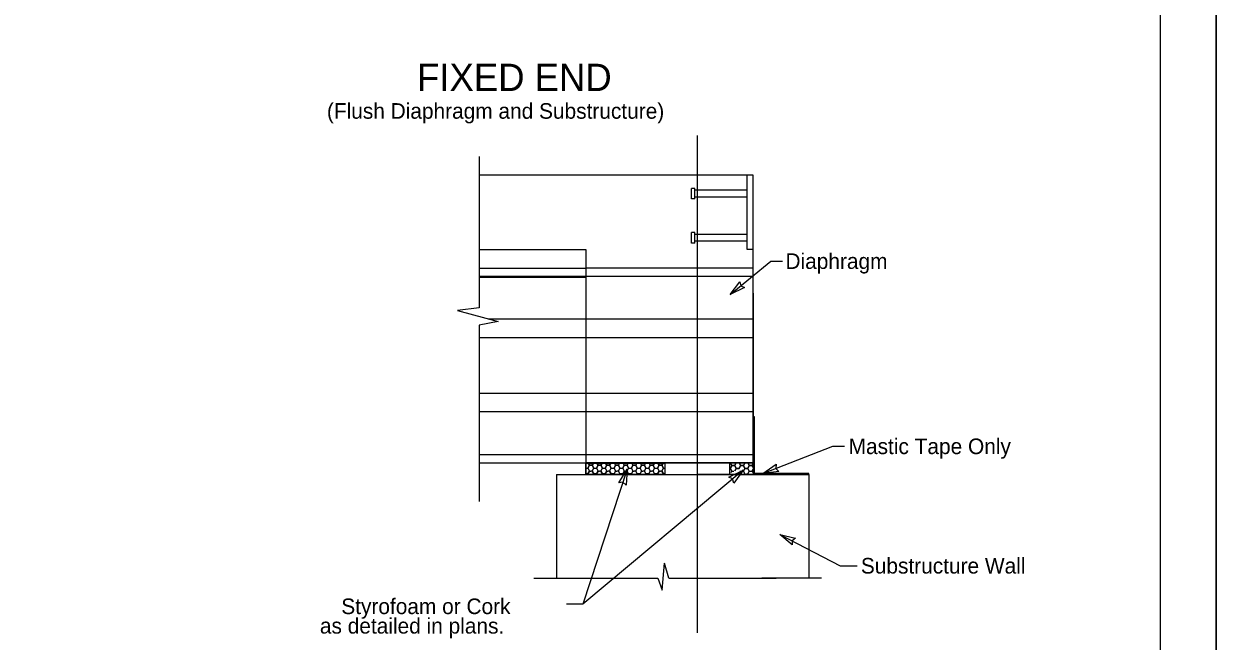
# Model space of a CAD drawing. Extents: x 0 to 36, y 0 to 22.
# Drawn here: x 25.3 to 36, y 10.48 to 16.02 of the extents above; entities that cross this region are included whole.
import ezdxf

# ---------------------------------------------------------------- set-up
doc = ezdxf.new("R2010")
doc.units = 0
for name, color, linetype in [('01-Slab', 7, 'Continuous'), ('03-Dimensions', 7, 'Continuous'), ('40-Pattern Areas', 7, 'Continuous'), ('Level 2', 7, 'Continuous'), ('S_PL_BrgPad_PR', 7, 'Continuous'), ('S_PL_CntrLn_PR', 7, 'Continuous'), ('S_PL_Dimens_PR', 7, 'Continuous'), ('S_PL_Hidden_PR', 7, 'Continuous'), ('S_PL_Pattrn_PR', 7, 'Continuous'), ('S_PL_SlabLn_PR', 7, 'Continuous'), ('SB_PL_BORDER', 7, 'Continuous'), ('SB_PL_CUTLINE2_PR', 7, 'Continuous'), ('SB_PL_CUTLINE_PR', 7, 'Continuous'), ('SB_PL_SBL4_PR', 7, 'Continuous')]:
    doc.layers.add(name, color=color, linetype=linetype)

# ---------------------------------------------------------------- blocks, each defined once
blk = doc.blocks.new('ARHEAD')
at = {"layer": '03-Dimensions'}
blk.add_lwpolyline([(0, 0), (-0.133, 0.033), (-0.117, 0), (-0.133, -0.033)], close=True, dxfattribs=at)
blk = doc.blocks.new('Arhead_')
at = {"layer": 'S_PL_Dimens_PR'}
blk.add_lwpolyline([(0, 0), (-0.157, 0.039), (-0.138, 0), (-0.157, -0.039)], close=True, dxfattribs=at)

msp = doc.modelspace()

# ---------------------------------------------------------------- linework, layer by layer
at = {"layer": '01-Slab'}
for p, q in [((31.843, 13.604), (31.843, 11.975)), ((31.843, 12.079), (30.385, 12.079)), ((30.08, 11.975), (30.08, 11.047)), ((32.343, 11.975), (32.343, 11.047))]:
    msp.add_line(p, q, dxfattribs=at)
at = {"layer": '03-Dimensions'}
for points in [[(31.638, 13.591), (32.003, 13.891), (32.108, 13.891)], [(31.932, 11.985), (32.559, 12.229), (32.663, 12.229)], [(32.085, 11.439), (32.626, 11.157), (32.778, 11.157)]]:
    msp.add_lwpolyline(points, dxfattribs=at)
at = {"layer": '40-Pattern Areas'}
for p, q in [((29.385, 14.831), (29.385, 13.473)), ((29.385, 13.473), (29.189, 13.448)), ((29.189, 13.448), (29.556, 13.348)), ((29.556, 13.348), (29.385, 13.317)), ((29.385, 13.317), (29.385, 12.722)), ((29.385, 12.722), (29.385, 11.733)), ((31.026, 10.938), (31.048, 11.18)), ((31.088, 11.047), (31.048, 11.18)), ((29.875, 11.047), (30.988, 11.047)), ((30.988, 11.047), (31.026, 10.938)), ((31.088, 11.047), (32.051, 11.047)), ((32.459, 11.047), (31.923, 11.047))]:
    msp.add_line(p, q, dxfattribs=at)
at = {"layer": 'Level 2'}
msp.add_lwpolyline([(2.5, 1.475), (35.5, 1.475), (35.5, 21.5), (2.5, 21.5)], close=True, dxfattribs=at)
at = {"layer": 'S_PL_BrgPad_PR'}
msp.add_lwpolyline([(31.051, 11.975), (31.634, 11.975), (31.634, 12.079), (31.051, 12.079)], close=True, dxfattribs=at)
at = {"layer": 'S_PL_CntrLn_PR'}
msp.add_line((31.343, 10.554), (31.343, 15.018), dxfattribs=at)
at = {"layer": 'S_PL_Dimens_PR'}
for p, q in [((30.714, 12.024), (30.315, 10.811)), ((31.754, 12.016), (30.315, 10.811)), ((30.315, 10.811), (30.168, 10.811))]:
    msp.add_line(p, q, dxfattribs=at)
at = {"layer": 'S_PL_Hidden_PR'}
for p, q in [((31.791, 13.996), (31.791, 14.663)), ((31.291, 14.449), (31.291, 14.542)), ((31.322, 14.542), (31.291, 14.542)), ((31.322, 14.449), (31.291, 14.449)), ((31.322, 14.449), (31.322, 14.542)), ((31.791, 14.527), (31.322, 14.527)), ((31.791, 14.464), (31.322, 14.464)), ((31.291, 14.053), (31.291, 14.147)), ((31.322, 14.147), (31.291, 14.147)), ((31.322, 14.053), (31.322, 14.147)), ((31.791, 14.131), (31.322, 14.131)), ((31.322, 14.053), (31.291, 14.053)), ((31.791, 14.069), (31.322, 14.069)), ((31.843, 13.996), (31.791, 13.996)), ((29.385, 13.829), (30.343, 13.829)), ((31.843, 13.829), (30.343, 13.829)), ((31.843, 13.899), (31.843, 13.899)), ((31.843, 12.079), (31.843, 13.829)), ((29.385, 13.756), (31.843, 13.756)), ((31.843, 13.371), (29.472, 13.371)), ((31.843, 13.204), (29.385, 13.204)), ((31.843, 12.704), (29.385, 12.704)), ((31.843, 12.538), (29.385, 12.538)), ((31.843, 12.152), (30.343, 12.152)), ((31.843, 12.082), (30.343, 12.082))]:
    msp.add_line(p, q, dxfattribs=at)
at = {"layer": 'S_PL_Pattrn_PR'}
for p, q in [((30.363, 12.079), (30.374, 12.059)), ((30.374, 12.059), (30.387, 12.059)), ((30.374, 12.007), (30.387, 12.007)), ((30.4, 12.007), (30.387, 12.007)), ((30.4, 12.007), (30.413, 11.981)), ((30.441, 12.079), (30.452, 12.059)), ((30.452, 12.059), (30.465, 12.059)), ((30.452, 12.007), (30.465, 12.007)), ((30.478, 12.007), (30.465, 12.007)), ((30.478, 12.007), (30.491, 11.981)), ((30.52, 12.079), (30.53, 12.059)), ((30.53, 12.059), (30.543, 12.059)), ((30.53, 12.007), (30.543, 12.007)), ((30.556, 12.007), (30.543, 12.007)), ((30.556, 12.007), (30.569, 11.981)), ((30.598, 12.079), (30.608, 12.059)), ((30.608, 12.059), (30.621, 12.059)), ((30.608, 12.007), (30.621, 12.007)), ((30.634, 12.007), (30.621, 12.007)), ((30.634, 12.007), (30.647, 11.981)), ((30.676, 12.079), (30.686, 12.059)), ((30.686, 12.059), (30.699, 12.059)), ((30.686, 12.007), (30.699, 12.007)), ((30.712, 12.007), (30.699, 12.007)), ((30.712, 12.007), (30.725, 11.981)), ((30.754, 12.079), (30.764, 12.059)), ((30.764, 12.059), (30.777, 12.059)), ((30.764, 12.007), (30.777, 12.007)), ((30.79, 12.007), (30.777, 12.007)), ((30.79, 12.007), (30.803, 11.981)), ((30.832, 12.079), (30.842, 12.059)), ((30.842, 12.059), (30.855, 12.059)), ((30.842, 12.007), (30.855, 12.007)), ((30.868, 12.007), (30.855, 12.007)), ((30.868, 12.007), (30.881, 11.981)), ((30.91, 12.079), (30.92, 12.059)), ((30.92, 12.059), (30.933, 12.059)), ((30.92, 12.007), (30.933, 12.007)), ((30.946, 12.007), (30.933, 12.007)), ((30.946, 12.007), (30.959, 11.981)), ((30.988, 12.079), (30.999, 12.059)), ((30.999, 12.059), (31.012, 12.059)), ((30.999, 12.007), (31.012, 12.007)), ((31.025, 12.007), (31.012, 12.007)), ((31.025, 12.007), (31.038, 11.981)), ((31.038, 12.033), (31.051, 12.033)), ((31.642, 12.079), (31.653, 12.057)), ((31.653, 12.005), (31.672, 12.005)), ((31.692, 12.031), (31.705, 12.031)), ((31.72, 12.079), (31.731, 12.057)), ((31.729, 12.01), (31.731, 12.005)), ((31.77, 12.031), (31.783, 12.031)), ((31.798, 12.079), (31.809, 12.057)), ((31.038, 11.981), (31.051, 11.981)), ((32.343, 11.975), (31.343, 11.975)), ((31.718, 11.979), (31.706, 11.979)), ((31.72, 11.975), (31.718, 11.979)), ((31.718, 11.979), (31.72, 11.975)), ((31.768, 11.975), (31.77, 11.979)), ((31.77, 11.979), (31.768, 11.975)), ((31.77, 11.979), (31.783, 11.979)), ((31.796, 11.979), (31.783, 11.979)), ((31.798, 11.975), (31.796, 11.979)), ((31.796, 11.979), (31.798, 11.975))]:
    msp.add_line(p, q, dxfattribs=at)
msp.add_lwpolyline([(30.343, 12.079), (31.051, 12.079), (31.051, 11.975), (30.343, 11.975)], close=True, dxfattribs=at)
for points in [[(30.343, 12.033), (30.361, 12.033), (30.374, 12.059), (30.363, 12.079)], [(30.343, 11.981), (30.361, 11.981), (30.374, 12.007)], [(30.387, 12.059), (30.374, 12.059), (30.361, 12.033), (30.374, 12.007)], [(30.374, 12.007), (30.361, 11.981), (30.363, 11.975)], [(30.387, 12.059), (30.4, 12.059), (30.41, 12.079)], [(30.4, 12.007), (30.413, 12.033), (30.4, 12.059), (30.387, 12.059)], [(30.41, 12.079), (30.4, 12.059), (30.413, 12.033)], [(30.41, 11.975), (30.413, 11.981), (30.4, 12.007)], [(30.413, 12.033), (30.439, 12.033), (30.452, 12.059), (30.441, 12.079)], [(30.413, 11.981), (30.439, 11.981), (30.452, 12.007)], [(30.465, 12.059), (30.452, 12.059), (30.439, 12.033), (30.452, 12.007)], [(30.452, 12.007), (30.439, 11.981), (30.441, 11.975)], [(30.465, 12.059), (30.478, 12.059), (30.488, 12.079)], [(30.478, 12.007), (30.491, 12.033), (30.478, 12.059), (30.465, 12.059)], [(30.488, 12.079), (30.478, 12.059), (30.491, 12.033)], [(30.488, 11.975), (30.491, 11.981), (30.478, 12.007)], [(30.491, 12.033), (30.517, 12.033), (30.53, 12.059), (30.52, 12.079)], [(30.491, 11.981), (30.517, 11.981), (30.53, 12.007)], [(30.543, 12.059), (30.53, 12.059), (30.517, 12.033), (30.53, 12.007)], [(30.53, 12.007), (30.517, 11.981), (30.52, 11.975)], [(30.543, 12.059), (30.556, 12.059), (30.566, 12.079)], [(30.556, 12.007), (30.569, 12.033), (30.556, 12.059), (30.543, 12.059)], [(30.566, 12.079), (30.556, 12.059), (30.569, 12.033)], [(30.566, 11.975), (30.569, 11.981), (30.556, 12.007)], [(30.569, 12.033), (30.595, 12.033), (30.608, 12.059), (30.598, 12.079)], [(30.569, 11.981), (30.595, 11.981), (30.608, 12.007)], [(30.621, 12.059), (30.608, 12.059), (30.595, 12.033), (30.608, 12.007)], [(30.608, 12.007), (30.595, 11.981), (30.598, 11.975)], [(30.621, 12.059), (30.634, 12.059), (30.644, 12.079)], [(30.634, 12.007), (30.647, 12.033), (30.634, 12.059), (30.621, 12.059)], [(30.644, 12.079), (30.634, 12.059), (30.647, 12.033)], [(30.644, 11.975), (30.647, 11.981), (30.634, 12.007)], [(30.647, 12.033), (30.673, 12.033), (30.686, 12.059), (30.676, 12.079)], [(30.647, 11.981), (30.673, 11.981), (30.686, 12.007)], [(30.699, 12.059), (30.686, 12.059), (30.673, 12.033), (30.686, 12.007)], [(30.686, 12.007), (30.673, 11.981), (30.676, 11.975)], [(30.699, 12.059), (30.712, 12.059), (30.722, 12.079)], [(30.712, 12.007), (30.725, 12.033), (30.712, 12.059), (30.699, 12.059)], [(30.722, 12.079), (30.712, 12.059), (30.725, 12.033)], [(30.722, 11.975), (30.725, 11.981), (30.712, 12.007)], [(30.725, 12.033), (30.751, 12.033), (30.764, 12.059), (30.754, 12.079)], [(30.725, 11.981), (30.751, 11.981), (30.764, 12.007)], [(30.777, 12.059), (30.764, 12.059), (30.751, 12.033), (30.764, 12.007)], [(30.764, 12.007), (30.751, 11.981), (30.754, 11.975)], [(30.777, 12.059), (30.79, 12.059), (30.8, 12.079)], [(30.79, 12.007), (30.803, 12.033), (30.79, 12.059), (30.777, 12.059)], [(30.8, 12.079), (30.79, 12.059), (30.803, 12.033)], [(30.8, 11.975), (30.803, 11.981), (30.79, 12.007)], [(30.803, 12.033), (30.829, 12.033), (30.842, 12.059), (30.832, 12.079)], [(30.803, 11.981), (30.829, 11.981), (30.842, 12.007)], [(30.855, 12.059), (30.842, 12.059), (30.829, 12.033), (30.842, 12.007)], [(30.842, 12.007), (30.829, 11.981), (30.832, 11.975)], [(30.855, 12.059), (30.868, 12.059), (30.879, 12.079)], [(30.868, 12.007), (30.881, 12.033), (30.868, 12.059), (30.855, 12.059)], [(30.879, 12.079), (30.868, 12.059), (30.881, 12.033)], [(30.879, 11.975), (30.881, 11.981), (30.868, 12.007)], [(30.881, 12.033), (30.907, 12.033), (30.92, 12.059), (30.91, 12.079)], [(30.881, 11.981), (30.907, 11.981), (30.92, 12.007)], [(30.933, 12.059), (30.92, 12.059), (30.907, 12.033), (30.92, 12.007)], [(30.92, 12.007), (30.907, 11.981), (30.91, 11.975)], [(30.933, 12.059), (30.946, 12.059), (30.957, 12.079)], [(30.946, 12.007), (30.959, 12.033), (30.946, 12.059), (30.933, 12.059)], [(30.957, 12.079), (30.946, 12.059), (30.959, 12.033)], [(30.957, 11.975), (30.959, 11.981), (30.946, 12.007)], [(30.959, 12.033), (30.986, 12.033), (30.999, 12.059), (30.988, 12.079)], [(30.959, 11.981), (30.986, 11.981), (30.999, 12.007)], [(31.012, 12.059), (30.999, 12.059), (30.986, 12.033), (30.999, 12.007)], [(30.999, 12.007), (30.986, 11.981), (30.988, 11.975)], [(31.012, 12.059), (31.025, 12.059), (31.035, 12.079)], [(31.025, 12.007), (31.038, 12.033), (31.025, 12.059), (31.012, 12.059)], [(31.035, 12.079), (31.025, 12.059), (31.038, 12.033)], [(31.035, 11.975), (31.038, 11.981), (31.025, 12.007)], [(31.634, 12.031), (31.64, 12.031), (31.653, 12.057), (31.642, 12.079)], [(31.647, 11.993), (31.653, 12.005), (31.64, 12.031), (31.634, 12.031)], [(31.681, 12.01), (31.692, 12.031), (31.679, 12.057), (31.653, 12.057), (31.64, 12.031), (31.653, 12.005)], [(31.653, 12.057), (31.679, 12.057), (31.69, 12.079)], [(31.69, 12.079), (31.679, 12.057), (31.692, 12.031)], [(31.705, 12.031), (31.692, 12.031), (31.681, 12.01)], [(31.705, 12.031), (31.718, 12.031), (31.731, 12.057), (31.72, 12.079)], [(31.72, 12.028), (31.718, 12.031), (31.705, 12.031)], [(31.731, 12.005), (31.757, 12.005), (31.77, 12.031), (31.757, 12.057), (31.731, 12.057), (31.718, 12.031), (31.72, 12.028)], [(31.718, 11.979), (31.731, 12.005), (31.729, 12.01)], [(31.731, 12.057), (31.757, 12.057), (31.768, 12.079)], [(31.768, 12.079), (31.757, 12.057), (31.77, 12.031)], [(31.783, 12.031), (31.77, 12.031), (31.757, 12.005), (31.77, 11.979)], [(31.783, 12.031), (31.796, 12.031), (31.809, 12.057), (31.798, 12.079)], [(31.796, 11.979), (31.809, 12.005), (31.796, 12.031), (31.783, 12.031)], [(31.843, 12.042), (31.835, 12.057), (31.809, 12.057), (31.796, 12.031), (31.809, 12.005)], [(31.809, 12.057), (31.835, 12.057), (31.843, 12.072)], [(31.809, 12.005), (31.835, 12.005), (31.843, 12.02)], [(31.843, 12.072), (31.835, 12.057), (31.843, 12.042)], [(31.843, 12.072), (31.835, 12.057), (31.843, 12.042)], [(31.843, 12.02), (31.835, 12.005), (31.843, 11.99)], [(30.363, 11.975), (30.361, 11.981), (30.343, 11.981)], [(30.441, 11.975), (30.439, 11.981), (30.413, 11.981), (30.41, 11.975)], [(30.52, 11.975), (30.517, 11.981), (30.491, 11.981), (30.488, 11.975)], [(30.598, 11.975), (30.595, 11.981), (30.569, 11.981), (30.566, 11.975)], [(30.676, 11.975), (30.673, 11.981), (30.647, 11.981), (30.644, 11.975)], [(30.754, 11.975), (30.751, 11.981), (30.725, 11.981), (30.722, 11.975)], [(30.832, 11.975), (30.829, 11.981), (30.803, 11.981), (30.8, 11.975)], [(30.91, 11.975), (30.907, 11.981), (30.881, 11.981), (30.879, 11.975)], [(30.988, 11.975), (30.986, 11.981), (30.959, 11.981), (30.957, 11.975)], [(31.051, 11.981), (31.038, 11.981), (31.035, 11.975)]]:
    msp.add_lwpolyline(points, dxfattribs=at)
at = {"layer": 'S_PL_SlabLn_PR'}
for p, q in [((29.385, 13.996), (30.343, 13.996)), ((30.343, 13.996), (30.343, 12.079)), ((31.843, 13.674), (31.843, 13.899)), ((29.385, 13.746), (30.343, 13.746)), ((31.843, 12.497), (31.853, 12.497)), ((31.853, 12.497), (31.853, 11.985)), ((30.343, 12.152), (29.385, 12.152)), ((30.343, 12.079), (29.385, 12.079)), ((30.08, 11.975), (32.343, 11.975)), ((32.343, 11.985), (31.853, 11.985)), ((32.343, 11.975), (31.92, 11.975)), ((32.343, 11.975), (32.343, 11.985))]:
    msp.add_line(p, q, dxfattribs=at)
for points in [[(31.843, 13.829), (31.843, 14.663), (29.385, 14.663)], [(30.385, 12.079), (30.343, 12.079), (30.343, 11.975)]]:
    msp.add_lwpolyline(points, dxfattribs=at)
at = {"layer": 'SB_PL_BORDER'}
msp.add_lwpolyline([(35.5, 21.5), (2.5, 21.5), (2.5, 1.475), (0, 0), (0, 22), (36, 22), (36, 0), (0, 0), (2.5, 1.475), (35.5, 1.475)], close=True, dxfattribs=at)
at = {"layer": 'SB_PL_CUTLINE2_PR'}
msp.add_lwpolyline([(36, 0), (36, 22), (2, 22), (2, 0)], close=True, dxfattribs=at)
at = {"layer": 'SB_PL_CUTLINE_PR'}
msp.add_lwpolyline([(0, 22), (36, 22), (36, 0), (0, 0)], close=True, dxfattribs=at)
msp.add_lwpolyline([(0, 22), (36, 22), (36, 0), (0, 0)], close=True, dxfattribs=at)
at = {"layer": 'SB_PL_SBL4_PR'}
msp.add_lwpolyline([(2.5, 0.5), (35.5, 0.5), (35.5, 21.5), (2.5, 21.5)], close=True, dxfattribs=at)

# ---------------------------------------------------------------- block references
at = {"layer": '03-Dimensions'}
for p, xscale, yscale, rotation in [((31.638, 13.591), 1.05, -1.0499999999999998, -140.53461800831653), ((31.932, 11.985), 1.05, -1.0500000000000003, -158.70650501606767), ((32.085, 11.439), 1.0500000000000003, -1.0500000000000005, 152.42601204425674)]:
    msp.add_blockref('ARHEAD', p, dxfattribs=dict(at, xscale=xscale, yscale=yscale, rotation=rotation))
at = {"layer": 'S_PL_Dimens_PR'}
for p, xscale, yscale, rotation in [((30.714, 12.024), 0.8898305084745762, -0.8898305084745762, 71.81208109158091), ((31.754, 12.016), 0.8898305084745765, -0.8898305084745763, 39.934986969750696)]:
    msp.add_blockref('Arhead_', p, dxfattribs=dict(at, xscale=xscale, yscale=yscale, rotation=rotation))

# ---------------------------------------------------------------- texts
for s, height, p in [('FIXED END', 0.245, (28.827, 15.418)), ('(Flush Diaphragm and Substructure)', 0.14, (28.018, 15.169)), ('Diaphragm', 0.14, (32.134, 13.821)), ('Mastic Tape Only', 0.14, (32.701, 12.159)), ('Substructure Wall', 0.14, (32.811, 11.087)), ('Styrofoam or Cork', 0.14, (28.147, 10.723)), ('as detailed in plans.', 0.14, (27.955, 10.548))]:
    msp.add_text(s, height=height, dxfattribs=at).set_placement(p)

doc.saveas('drawing.dxf')
